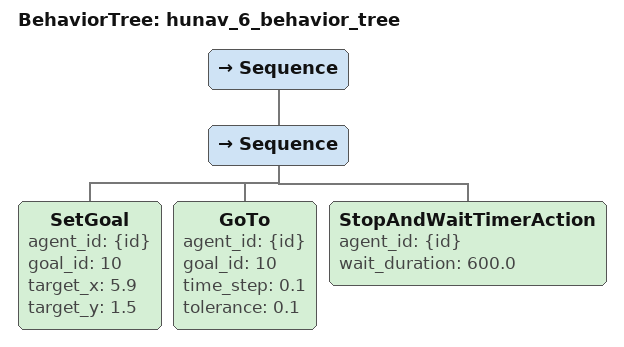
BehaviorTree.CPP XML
<?xml version="1.0" encoding="UTF-8"?>
<root main_tree_to_execute="hunav_6_behavior_tree" BTCPP_format="4">
  <include ros_pkg="arena_simulation_setup" path="configs/hunav/behavior_trees/BTRegularNav.xml"/>
  <BehaviorTree ID="hunav_6_behavior_tree">
    <Sequence>
      <Sequence>
        <SetGoal agent_id="{id}" goal_id="10" target_x="5.9" target_y="1.5"/>
        <GoTo agent_id="{id}" goal_id="10" time_step="0.1" tolerance="0.1" />
        <StopAndWaitTimerAction agent_id="{id}" wait_duration="600.0" />
      </Sequence>
    </Sequence>
  </BehaviorTree>
</root>
